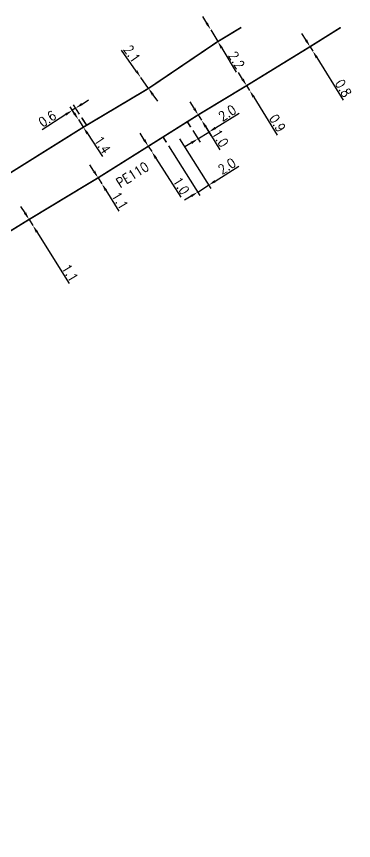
# Model space of a CAD drawing. Header units: millimetres. Extents: x 149999 to 151007, y 125999 to 127005.
# Drawn here: x 150666.4 to 150718.9, y 126873.4 to 127001.7 of the extents above; entities that cross this region are included whole.
import ezdxf

# ---------------------------------------------------------------- set-up
doc = ezdxf.new("R2010")
doc.units = ezdxf.units.MM
doc.header["$PDMODE"] = 34
doc.linetypes.add('L_100_PE', pattern=[14, 10, -1.5, 1, -1.5])
doc.layers.get('DEFPOINTS').update_dxf_attribs({"linetype": 'CONTINUOUS'})
doc.layers.add('L_140', color=3, linetype='CONTINUOUS')
doc.layers.add('L_170', color=7, linetype='CONTINUOUS', plot=False)
doc.styles.get("Standard").update_dxf_attribs({"font": 'romans.shx', "width": 0.85})
doc.dimstyles.get("Standard").update_dxf_attribs({"dimtxt": 1.5, "dimasz": 1.2, "dimexe": 0.625, "dimexo": 0.625, "dimgap": 0.25, "dimtad": 1, "dimdec": 1, "dimzin": 0, "dimdsep": 46, "dimtxsty": 'Standard', "dimcen": -0.5, "dimadec": 0, "dimazin": 0, "dimtfac": 1, "dimtdec": 1, "dimtmove": 0, "dimatfit": 3, "dimfxl": 0, "dimtolj": 1, "dimtzin": 0, "dimarcsym": 0})

# ---------------------------------------------------------------- blocks, each defined once
blk = doc.blocks.new('*D13')
at = {"layer": 'DEFPOINTS', "color": 0, "linetype": 'Continuous', "transparency": 16777216}
for p in [(150702.24, 126990.93), (150702.71, 126990.16), (150702.71, 126990.16)]:
    blk.add_point(p, dxfattribs=at)
at = {"layer": 'L_140', "color": 0, "linetype": 'Continuous', "lineweight": -2, "transparency": 16777216}
for p, q in [((150701.61, 126991.95), (150700.97, 126992.97)), ((150702.24, 126990.93), (150702.71, 126990.16)), ((150703.35, 126989.14), (150707.01, 126983.24))]:
    blk.add_line(p, q, dxfattribs=at)
at = {"layer": 'L_140', "color": 0, "linetype": 'Continuous', "transparency": 16777216}
for points in [[(150701.78, 126992.05), (150701.44, 126991.84), (150702.24, 126990.93)], [(150703.52, 126989.25), (150703.18, 126989.04), (150702.71, 126990.16)]]:
    blk.add_solid(points, dxfattribs=at)
at = {"layer": 'L_140', "color": 0, "linetype": 'Continuous', "transparency": 16777216, "insert": (150707.04, 126985.09), "char_height": 1.5, "attachment_point": 5, "rotation": 301.8173}
blk.add_mtext('\\A1;0.9', dxfattribs=at)
blk = doc.blocks.new('*D14')
at = {"layer": 'DEFPOINTS', "color": 0, "linetype": 'Continuous', "transparency": 16777216}
for p in [(150712.11, 126997), (150712.53, 126996.32), (150712.53, 126996.32)]:
    blk.add_point(p, dxfattribs=at)
at = {"layer": 'L_140', "color": 0, "linetype": 'Continuous', "lineweight": -2, "transparency": 16777216}
for p, q in [((150711.48, 126998.02), (150710.85, 126999.04)), ((150712.11, 126997), (150712.53, 126996.32)), ((150713.16, 126995.3), (150717.27, 126988.65))]:
    blk.add_line(p, q, dxfattribs=at)
at = {"layer": 'L_140', "color": 0, "linetype": 'Continuous', "transparency": 16777216}
for points in [[(150711.65, 126998.13), (150711.31, 126997.92), (150712.11, 126997)], [(150713.33, 126995.4), (150712.99, 126995.19), (150712.53, 126996.32)]]:
    blk.add_solid(points, dxfattribs=at)
at = {"layer": 'L_140', "color": 0, "linetype": 'Continuous', "transparency": 16777216, "insert": (150717.28, 126990.53), "char_height": 1.5, "attachment_point": 5, "rotation": 301.6819}
blk.add_mtext('\\A1;0.8', dxfattribs=at)
blk = doc.blocks.new('*D15')
at = {"layer": 'DEFPOINTS', "color": 0, "linetype": 'Continuous', "transparency": 16777216}
for p in [(150679.14, 126976.58), (150679.72, 126975.65), (150679.72, 126975.65)]:
    blk.add_point(p, dxfattribs=at)
at = {"layer": 'L_140', "color": 0, "linetype": 'Continuous', "lineweight": -2, "transparency": 16777216}
for p, q in [((150678.5, 126977.6), (150677.87, 126978.61)), ((150679.14, 126976.58), (150679.72, 126975.65)), ((150680.36, 126974.63), (150682.39, 126971.39))]:
    blk.add_line(p, q, dxfattribs=at)
at = {"layer": 'L_140', "color": 0, "linetype": 'Continuous', "transparency": 16777216}
for points in [[(150678.67, 126977.7), (150678.33, 126977.49), (150679.14, 126976.58)], [(150680.53, 126974.74), (150680.19, 126974.52), (150679.72, 126975.65)]]:
    blk.add_solid(points, dxfattribs=at)
at = {"layer": 'L_140', "color": 0, "linetype": 'Continuous', "transparency": 16777216, "insert": (150682.54, 126973.03), "char_height": 1.5, "attachment_point": 5, "rotation": 302.0151}
blk.add_mtext('\\A1;1.1', dxfattribs=at)
blk = doc.blocks.new('*D16')
at = {"layer": 'DEFPOINTS', "color": 0, "linetype": 'Continuous', "transparency": 16777216}
for p in [(150694.71, 126986.38), (150695.24, 126985.53), (150695.24, 126985.53)]:
    blk.add_point(p, dxfattribs=at)
at = {"layer": 'L_140', "color": 0, "linetype": 'Continuous', "lineweight": -2, "transparency": 16777216}
for p, q in [((150694.08, 126987.4), (150693.44, 126988.41)), ((150694.71, 126986.38), (150695.24, 126985.53)), ((150695.88, 126984.51), (150698.09, 126980.95))]:
    blk.add_line(p, q, dxfattribs=at)
at = {"layer": 'L_140', "color": 0, "linetype": 'Continuous', "transparency": 16777216}
for points in [[(150694.25, 126987.5), (150693.91, 126987.29), (150694.71, 126986.38)], [(150696.05, 126984.62), (150695.71, 126984.4), (150695.24, 126985.53)]]:
    blk.add_solid(points, dxfattribs=at)
at = {"layer": 'L_140', "color": 0, "linetype": 'Continuous', "transparency": 16777216, "insert": (150698.15, 126982.75), "char_height": 1.5, "attachment_point": 5, "rotation": 301.9239}
blk.add_mtext('\\A1;1.0', dxfattribs=at)
blk = doc.blocks.new('*D17')
at = {"layer": 'DEFPOINTS', "color": 0, "linetype": 'Continuous', "transparency": 16777216}
for p in [(150686.95, 126981.49), (150687.49, 126980.65), (150687.49, 126980.65)]:
    blk.add_point(p, dxfattribs=at)
at = {"layer": 'L_140', "color": 0, "linetype": 'Continuous', "lineweight": -2, "transparency": 16777216}
for p, q in [((150686.3, 126982.51), (150685.66, 126983.52)), ((150686.95, 126981.49), (150687.49, 126980.65)), ((150688.13, 126979.64), (150692.02, 126973.54))]:
    blk.add_line(p, q, dxfattribs=at)
at = {"layer": 'L_140', "color": 0, "linetype": 'Continuous', "transparency": 16777216}
for points in [[(150686.47, 126982.61), (150686.14, 126982.4), (150686.95, 126981.49)], [(150688.3, 126979.75), (150687.96, 126979.53), (150687.49, 126980.65)]]:
    blk.add_solid(points, dxfattribs=at)
at = {"layer": 'L_140', "color": 0, "linetype": 'Continuous', "transparency": 16777216, "insert": (150692.06, 126975.34), "char_height": 1.5, "attachment_point": 5, "rotation": 302.5466}
blk.add_mtext('\\A1;1.0', dxfattribs=at)
blk = doc.blocks.new('*D18')
at = {"layer": 'DEFPOINTS', "color": 0, "linetype": 'Continuous', "transparency": 16777216}
for p in [(150696.65, 126999.65), (150696.65, 126999.65), (150697.76, 126997.8)]:
    blk.add_point(p, dxfattribs=at)
at = {"layer": 'L_140', "color": 0, "linetype": 'Continuous', "lineweight": -2, "transparency": 16777216}
for p, q in [((150696.03, 127000.68), (150695.41, 127001.7)), ((150696.65, 126999.65), (150697.76, 126997.8)), ((150698.37, 126996.78), (150700.63, 126993.03))]:
    blk.add_line(p, q, dxfattribs=at)
at = {"layer": 'L_140', "color": 0, "linetype": 'Continuous', "transparency": 16777216}
for points in [[(150696.2, 127000.78), (150695.86, 127000.57), (150696.65, 126999.65)], [(150698.55, 126996.88), (150698.2, 126996.67), (150697.76, 126997.8)]]:
    blk.add_solid(points, dxfattribs=at)
at = {"layer": 'L_140', "color": 0, "linetype": 'Continuous', "transparency": 16777216, "insert": (150700.67, 126994.9), "char_height": 1.5, "attachment_point": 5, "rotation": 301.0149}
blk.add_mtext('\\A1;2.2', dxfattribs=at)
blk = doc.blocks.new('*D19')
at = {"layer": 'DEFPOINTS', "color": 0, "linetype": 'Continuous', "transparency": 16777216}
for p in [(150668.4, 126970.09), (150668.99, 126969.16), (150668.99, 126969.16)]:
    blk.add_point(p, dxfattribs=at)
at = {"layer": 'L_140', "color": 0, "linetype": 'Continuous', "lineweight": -2, "transparency": 16777216}
for p, q in [((150667.77, 126971.11), (150667.13, 126972.13)), ((150668.4, 126970.09), (150668.99, 126969.16)), ((150669.62, 126968.14), (150674.62, 126960.13))]:
    blk.add_line(p, q, dxfattribs=at)
at = {"layer": 'L_140', "color": 0, "linetype": 'Continuous', "transparency": 16777216}
for points in [[(150667.94, 126971.21), (150667.6, 126971), (150668.4, 126970.09)], [(150669.79, 126968.24), (150669.45, 126968.03), (150668.99, 126969.16)]]:
    blk.add_solid(points, dxfattribs=at)
at = {"layer": 'L_140', "color": 0, "linetype": 'Continuous', "transparency": 16777216, "insert": (150674.77, 126961.77), "char_height": 1.5, "attachment_point": 5, "rotation": 301.9653}
blk.add_mtext('\\A1;1.1', dxfattribs=at)
blk = doc.blocks.new('*D20')
at = {"layer": 'DEFPOINTS', "color": 0, "linetype": 'Continuous', "transparency": 16777216}
for p in [(150676.08, 126985.64), (150676.08, 126985.64), (150676.84, 126984.46)]:
    blk.add_point(p, dxfattribs=at)
at = {"layer": 'L_140', "color": 0, "linetype": 'Continuous', "lineweight": -2, "transparency": 16777216}
for p, q in [((150675.42, 126986.64), (150674.77, 126987.65)), ((150676.08, 126985.64), (150676.84, 126984.46)), ((150677.49, 126983.46), (150679.8, 126979.89))]:
    blk.add_line(p, q, dxfattribs=at)
at = {"layer": 'L_140', "color": 0, "linetype": 'Continuous', "transparency": 16777216}
for points in [[(150675.59, 126986.75), (150675.26, 126986.54), (150676.08, 126985.64)], [(150677.66, 126983.56), (150677.32, 126983.35), (150676.84, 126984.46)]]:
    blk.add_solid(points, dxfattribs=at)
at = {"layer": 'L_140', "color": 0, "linetype": 'Continuous', "transparency": 16777216, "insert": (150679.81, 126981.71), "char_height": 1.5, "attachment_point": 5, "rotation": 302.952}
blk.add_mtext('\\A1;1.4', dxfattribs=at)
blk = doc.blocks.new('*D21')
at = {"layer": 'DEFPOINTS', "color": 0, "linetype": 'Continuous', "transparency": 16777216}
for p in [(150685.77, 126992.21), (150685.77, 126992.21), (150686.98, 126990.5)]:
    blk.add_point(p, dxfattribs=at)
at = {"layer": 'L_140', "color": 0, "linetype": 'Continuous', "lineweight": -2, "transparency": 16777216}
for p, q in [((150685.08, 126993.2), (150682.78, 126996.48)), ((150686.98, 126990.5), (150685.77, 126992.21)), ((150687.67, 126989.51), (150688.36, 126988.53))]:
    blk.add_line(p, q, dxfattribs=at)
at = {"layer": 'L_140', "color": 0, "linetype": 'Continuous', "transparency": 16777216}
for points in [[(150685.24, 126993.31), (150684.92, 126993.08), (150685.77, 126992.21)], [(150687.83, 126989.63), (150687.5, 126989.4), (150686.98, 126990.5)]]:
    blk.add_solid(points, dxfattribs=at)
at = {"layer": 'L_140', "color": 0, "linetype": 'Continuous', "transparency": 16777216, "insert": (150684.4, 126995.9), "char_height": 1.5, "attachment_point": 5, "rotation": 305.0796}
blk.add_mtext('\\A1;2.1', dxfattribs=at)
blk = doc.blocks.new('*D712')
at = {"layer": 'DEFPOINTS', "color": 0, "linetype": 'Continuous', "transparency": 16777216}
for p in [(150695.24, 126985.53), (150693.54, 126984.47), (150696.37, 126983.71)]:
    blk.add_point(p, dxfattribs=at)
at = {"layer": 'L_170', "color": 0, "linetype": 'Continuous', "lineweight": -2, "transparency": 16777216}
for p, q in [((150697.39, 126984.35), (150701.1, 126986.66)), ((150695.57, 126985), (150696.7, 126983.18)), ((150693.87, 126983.94), (150695, 126982.12)), ((150694.67, 126982.65), (150696.37, 126983.71)), ((150693.65, 126982.02), (150692.64, 126981.38))]:
    blk.add_line(p, q, dxfattribs=at)
at = {"layer": 'L_170', "color": 0, "linetype": 'Continuous', "transparency": 16777216}
for points in [[(150697.29, 126984.52), (150697.5, 126984.18), (150696.37, 126983.71)], [(150693.55, 126982.19), (150693.76, 126981.85), (150694.67, 126982.65)]]:
    blk.add_solid(points, dxfattribs=at)
at = {"layer": 'L_170', "color": 0, "linetype": 'Continuous', "transparency": 16777216, "insert": (150699.23, 126986.67), "char_height": 1.5, "attachment_point": 5, "rotation": 31.9239}
blk.add_mtext('\\A1;2.0', dxfattribs=at)
blk = doc.blocks.new('*D713')
at = {"layer": 'DEFPOINTS', "color": 0, "linetype": 'Continuous', "transparency": 16777216}
for p in [(150691.46, 126983.16), (150689.77, 126982.1), (150696.33, 126975.43)]:
    blk.add_point(p, dxfattribs=at)
at = {"layer": 'L_170', "color": 0, "linetype": 'Continuous', "lineweight": -2, "transparency": 16777216}
for p, q in [((150690.11, 126981.57), (150694.97, 126973.84)), ((150691.8, 126982.64), (150696.66, 126974.9)), ((150697.34, 126976.07), (150701.04, 126978.39)), ((150694.64, 126974.36), (150696.33, 126975.43)), ((150693.62, 126973.73), (150692.6, 126973.09))]:
    blk.add_line(p, q, dxfattribs=at)
at = {"layer": 'L_170', "color": 0, "linetype": 'Continuous', "transparency": 16777216}
for points in [[(150697.24, 126976.24), (150697.45, 126975.9), (150696.33, 126975.43)], [(150693.51, 126973.89), (150693.73, 126973.56), (150694.64, 126974.36)]]:
    blk.add_solid(points, dxfattribs=at)
at = {"layer": 'L_170', "color": 0, "linetype": 'Continuous', "transparency": 16777216, "insert": (150699.17, 126978.4), "char_height": 1.5, "attachment_point": 5, "rotation": 32.1602}
blk.add_mtext('\\A1;2.0', dxfattribs=at)
blk = doc.blocks.new('*D714')
at = {"layer": 'DEFPOINTS', "color": 0, "linetype": 'Continuous', "transparency": 16777216}
for p in [(150675.13, 126987.09), (150676.08, 126985.64), (150676.58, 126985.96)]:
    blk.add_point(p, dxfattribs=at)
at = {"layer": 'L_170', "color": 0, "linetype": 'Continuous', "lineweight": -2, "transparency": 16777216}
for p, q in [((150676.64, 126988.07), (150677.65, 126988.73)), ((150675.74, 126986.16), (150674.79, 126987.62)), ((150675.64, 126987.42), (150675.13, 126987.09)), ((150676.24, 126986.49), (150675.3, 126987.95)), ((150674.12, 126986.44), (150670.46, 126984.06))]:
    blk.add_line(p, q, dxfattribs=at)
at = {"layer": 'L_170', "color": 0, "linetype": 'Continuous', "transparency": 16777216}
for points in [[(150676.53, 126988.24), (150676.75, 126987.91), (150675.64, 126987.42)], [(150674.02, 126986.61), (150674.23, 126986.27), (150675.13, 126987.09)]]:
    blk.add_solid(points, dxfattribs=at)
at = {"layer": 'L_170', "color": 0, "linetype": 'Continuous', "transparency": 16777216, "insert": (150671.24, 126985.77), "char_height": 1.5, "attachment_point": 5, "rotation": 32.952}
blk.add_mtext('\\A1;0.6', dxfattribs=at)

msp = doc.modelspace()

# ---------------------------------------------------------------- linework, layer by layer
at = {"layer": 'L_140', "linetype": 'L_100_PE', "flags": 128}
for points in [[(150716.89, 127000, 0.25, 0.25, 0), (150712.11, 126997, 0.25, 0.25, 0), (150702.24, 126990.93, 0.25, 0.25, 0), (150694.71, 126986.38, 0.25, 0.25, 0), (150686.95, 126981.49, 0.25, 0.25, 0), (150679.14, 126976.58, 0.25, 0.25, 0), (150668.4, 126970.09, 0.25, 0.25, 0), (150660.88, 126965.44, 0.25, 0.25, 0), (150655.59, 126962.32, 0.25, 0.25, 0), (150649.02, 126958.48, 0.25, 0.25, 0), (150642.54, 126954.55, 0.25, 0.25, 0), (150635.39, 126950.07, 0.25, 0.25, 0), (150632.06, 126947.92, 0.25, 0.25, 0), (150627.43, 126945.14, 0.25, 0.25, 0), (150626.71, 126944.69, 0.25, 0.25, 0), (150620.81, 126941.13, 0.25, 0.25, 0), (150616.34, 126938.26, 0.25, 0.25, 0), (150607.6, 126932.77, 0.25, 0.25, 0), (150605.97, 126931.79, 0.25, 0.25, 0), (150589.94, 126922.12, 0.25, 0.25, 0), (150585.34, 126919.71, 0.25, 0.25, 0), (150581.78, 126917.75, 0.25, 0.25, 0), (150580.49, 126917.2, 0.25, 0.25, 0), (150565.39, 126910.77, 0.25, 0.25, 0), (150563.14, 126909.81, 0.25, 0.25, 0), (150553.8, 126905.75, 0.25, 0.25, 0), (150550.45, 126903.82, 0.25, 0.25, 0), (150549.78, 126903.44, 0.25, 0.25, 0), (150544.97, 126901.78, 0.25, 0.25, 0), (150538.14, 126899.15, 0.25, 0.25, 0), (150538.14, 126899.15, 0.25, 0.25, 0), (150535.78, 126898.31, 0.25, 0.25, 0), (150533.34, 126897.5, 0.25, 0.25, 0), (150529.59, 126896.2, 0.25, 0.25, 0), (150522.28, 126892.44, 0.25, 0.25, 0), (150517.51, 126890.47, 0.25, 0.25, 0), (150513.55, 126889.3, 0.25, 0.25, 0), (150509.43, 126887.71, 0.25, 0.25, 0), (150501.35, 126884.5, 0.25, 0.25, 0), (150496.65, 126882.49, 0.25, 0.25, 0), (150491.49, 126879.97, 0.25, 0.25, 0), (150487.84, 126878.13, 0.25, 0.25, 0), (150473.36, 126872.55, 0.25, 0.25, 0), (150461.47, 126866.34, 0.25, 0.25, 0), (150454.62, 126862.82, 0.25, 0.25, 0), (150448.78, 126860.8, 0.25, 0.25, 0), (150428.2, 126853.06, 0.25, 0.25, 0), (150417.27, 126849.6, 0.25, 0.25, 0), (150407.63, 126846.89, 0.25, 0.25, 0), (150392.35, 126841.09, 0.25, 0.25, 0), (150387.65, 126838.64, 0.25, 0.25, 0), (150377.43, 126833.16, 0.25, 0.25, 0), (150377.43, 126833.16, 0.25, 0.25, 0), (150375.05, 126831.56, 0.25, 0.25, 0), (150373.42, 126830.48, 0.25, 0.25, 0), (150370.88, 126828.78, 0.25, 0.25, 0), (150370.88, 126828.78, 0.25, 0.25, 0), (150344.38, 126810.47, 0.25, 0.25, 0), (150315.96, 126791.81, 0.25, 0.25, 0), (150307.91, 126786.11, 0.25, 0.25, 0), (150287.59, 126771.57, 0.25, 0.25, 0), (150287.59, 126771.57, 0.25, 0.25, 0.149463), (150282.71, 126764.08, 0.25, 0.25, 0), (150281.79, 126760.84, 0.25, 0.25, 0), (150281.51, 126759.87, 0, 0, 0)], [(150701.41, 127000, 0.25, 0.25, 0), (150697.76, 126997.8, 0.25, 0.25, 0), (150686.98, 126990.5, 0.25, 0.25, 0), (150676.84, 126984.46, 0.25, 0.25, 0), (150664.37, 126976.65, 0.25, 0.25, 0), (150651.85, 126968.83, 0.25, 0.25, 0), (150642.73, 126963.37, 0.25, 0.25, 0), (150632.58, 126957.14, 0.25, 0.25, 0), (150623.73, 126951.5, 0.25, 0.25, 0), (150613.63, 126945.29, 0.25, 0.25, 0), (150606.75, 126941.05, 0.25, 0.25, 0), (150601.85, 126938.38, 0.25, 0.25, 0), (150596.63, 126935.52, 0.25, 0.25, 0), (150593.6, 126934.02, 0.25, 0.25, 0), (150592.69, 126933.57, 0.25, 0.25, 0), (150592.91, 126933.16, 0.25, 0.25, 0), (150592.1, 126932.72, 0, 0, 0)]]:
    msp.add_lwpolyline(points, format="xyseb", dxfattribs=at)
at = {"layer": 'L_170', "linetype": 'Continuous', "const_width": 0.25, "flags": 128}
for points in [[(150677.35, 126984.77), (150676.58, 126985.96)], [(150693.54, 126984.47), (150693.02, 126985.31)], [(150689.77, 126982.1), (150689.24, 126982.94)]]:
    msp.add_lwpolyline(points, dxfattribs=at)

# ---------------------------------------------------------------- texts
at = {"layer": 'L_140', "linetype": 'Continuous', "width": 0.85}
msp.add_text('PE110', height=1.5, rotation=32.1829, dxfattribs=at).set_placement((150682.57, 126974.97))

# ---------------------------------------------------------------- dimensions: what is measured, and where the dimension line sits
at = {"layer": 'L_140', "linetype": 'Continuous'}
for base, p1, p2, angle, picture, middle in [((150696.6481, 126999.6473), (150697.7559, 126997.8047), (150696.6481, 126999.6473), 301.0149, '*D18', (150699.8096, 126994.3888)), ((150712.53, 126996.32), (150712.11, 126997), (150712.53, 126996.32), 121.6819, '*D14', (150716.43, 126990)), ((150685.77, 126992.21), (150686.98, 126990.5), (150685.77, 126992.21), 305.0796, '*D21', (150683.58, 126995.33)), ((150702.71, 126990.16), (150702.24, 126990.93), (150702.71, 126990.16), 121.8173, '*D13', (150706.19, 126984.56)), ((150695.24, 126985.53), (150694.71, 126986.38), (150695.24, 126985.53), 121.9239, '*D16', (150697.3, 126982.22)), ((150676.08, 126985.64), (150676.84, 126984.46), (150676.08, 126985.64), 302.952, '*D20', (150678.97, 126981.17)), ((150687.49, 126980.65), (150686.95, 126981.49), (150687.49, 126980.65), 122.5466, '*D17', (150691.22, 126974.8)), ((150679.72, 126975.65), (150679.14, 126976.58), (150679.72, 126975.65), 122.0151, '*D15', (150681.69, 126972.5)), ((150668.99, 126969.16), (150668.4, 126970.09), (150668.99, 126969.16), 121.9653, '*D19', (150673.93, 126961.24))]:
    dim = msp.add_linear_dim(base=base, p1=p1, p2=p2, angle=angle, dimstyle='Standard', dxfattribs=at)
    dim.commit()
    dim.dimension.update_dxf_attribs({"geometry": picture, "text_midpoint": middle, "dimtype": 160})
at = {"layer": 'L_170', "linetype": 'Continuous'}
for base, p1, p2, angle, picture, middle in [((150675.13, 126987.09), (150676.58, 126985.96), (150676.08, 126985.64), 32.952, '*D714', (150671.79, 126984.93)), ((150696.37, 126983.71), (150693.54, 126984.47), (150695.24, 126985.53), 211.9239, '*D712', (150699.76, 126985.82)), ((150696.33, 126975.43), (150689.77, 126982.1), (150691.46, 126983.16), 212.1602, '*D713', (150699.7, 126977.55))]:
    dim = msp.add_linear_dim(base=base, p1=p1, p2=p2, angle=angle, dimstyle='Standard', dxfattribs=at)
    dim.commit()
    dim.dimension.update_dxf_attribs({"geometry": picture, "text_midpoint": middle, "dimtype": 160})

doc.saveas('drawing.dxf')
